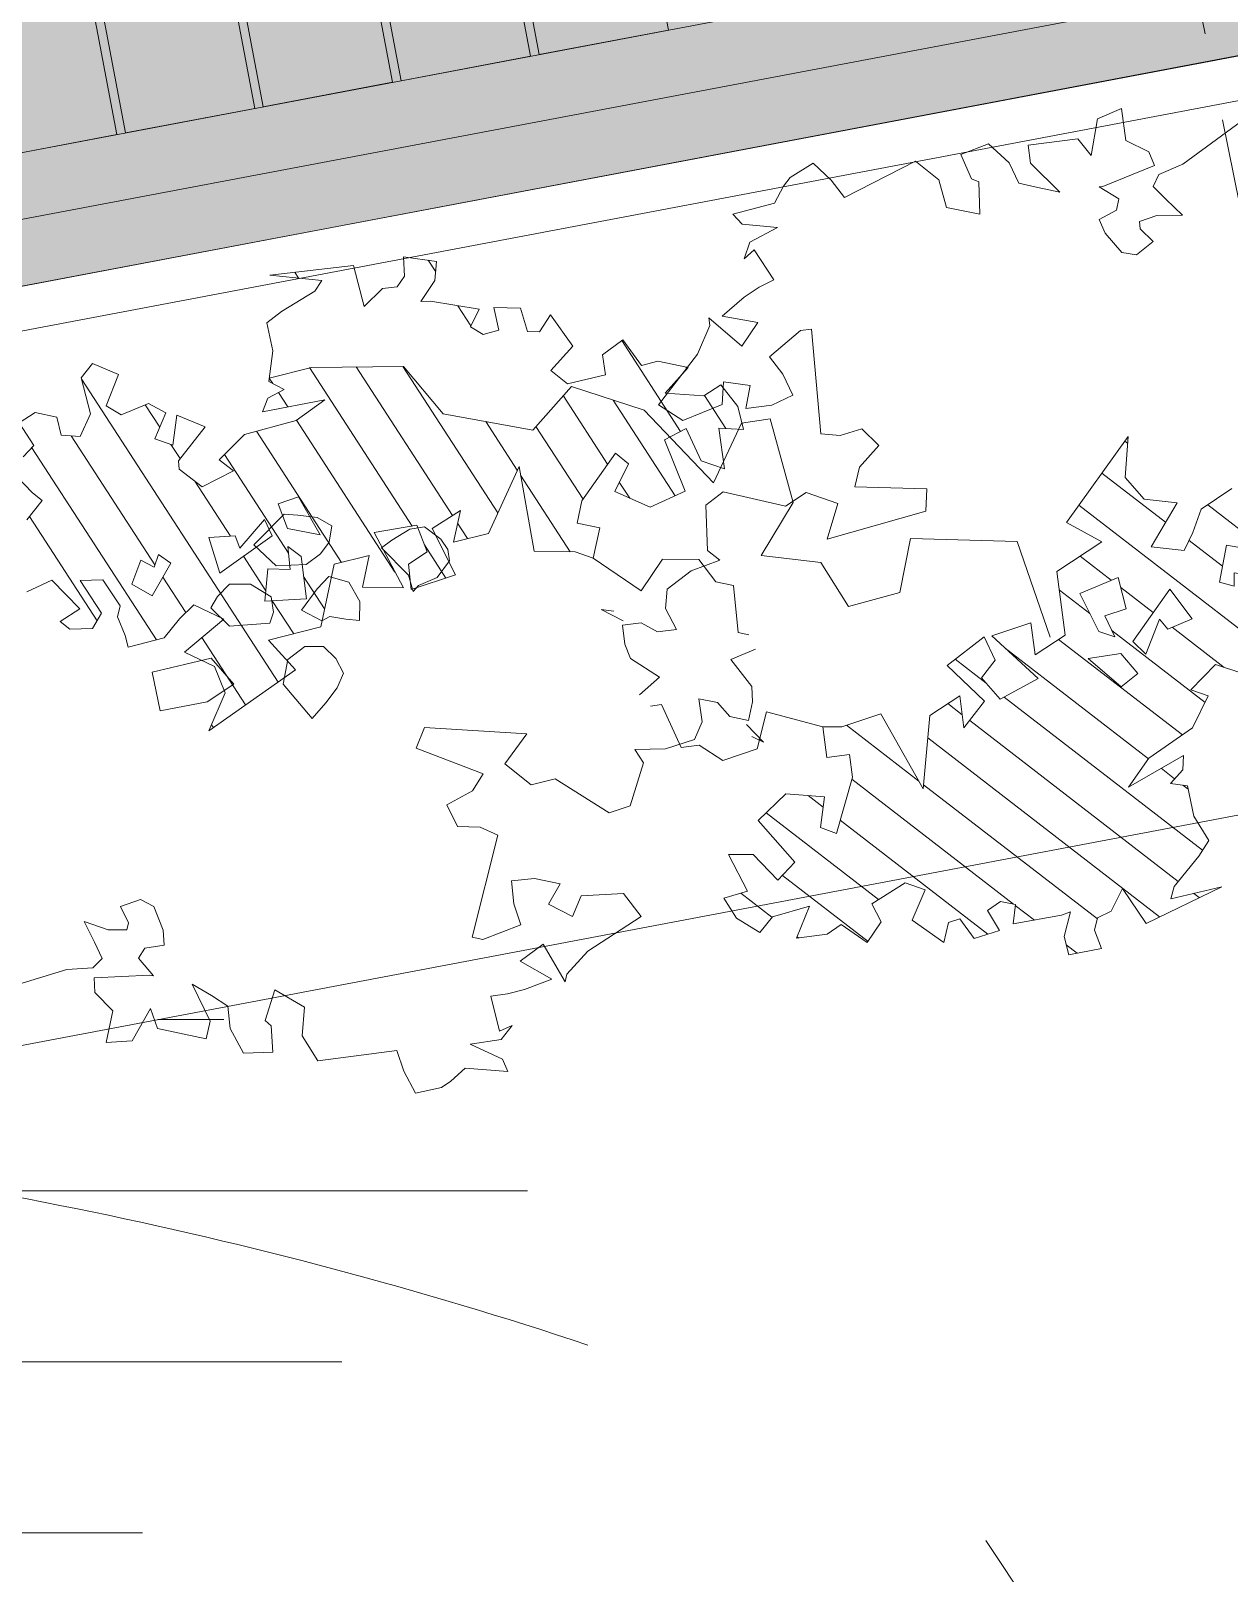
# Model space of a CAD drawing. Header units: metres. Extents: x 1838950 to 1842843, y 5171318 to 5174224.
# Drawn here: x 1841160.884 to 1841162.25, y 5171551.243 to 5171553.001 of the extents above; entities that cross this region are included whole.
import ezdxf

# ---------------------------------------------------------------- set-up
doc = ezdxf.new("R2010")
doc.units = ezdxf.units.M
doc.header["$LTSCALE"] = 0.0254
doc.linetypes.add('STYLE_01', pattern=[0.656126, 0.328, -0.328126])
doc.layers.get('0').update_dxf_attribs({"lineweight": 18})
for name, color, linetype, lineweight in [('00 CHAZAL PLATELAGE BOIS', 7, 'Continuous', 5), ('Fond topo - VEG_SUPPRIME', 8, 'Continuous', 18), ('SA - Bâtiment C', 7, 'Continuous', 18)]:
    doc.layers.add(name, color=color, linetype=linetype, lineweight=lineweight)
for name, color, linetype, lineweight, true_color in [('DWG_280-140115-P - ALTEA-CANA', 7, 'Continuous', 5, 0x0080ff), ('SA - Bastaing bois', 7, 'Continuous', 18, 0x993300), ('SA - béton balayé', 7, 'Continuous', 18, 0xc0c0c0), ('SA - couvre sol 3', 7, 'Continuous', 18, 0x99cc00), ('SA - haie séparative', 7, 'Continuous', 18, 0x008000), ('SA - Limite terrain', 1, 'Continuous', 18, 0xff0000), ('SA - platelage bois', 7, 'Continuous', 5, 0x993300), ('SA - trame couvre sol 3', 7, 'Continuous', 18, 0xff6600)]:
    doc.layers.add(name, color=color, linetype=linetype, lineweight=lineweight, true_color=true_color)

# ---------------------------------------------------------------- blocks, each defined once
blk = doc.blocks.new('VEG12-4')
at = {"flags": 128}
blk.add_lwpolyline([(-0.32956, -0.372, 0.030217), (-0.28232, -0.40901, 0.030217), (-0.23096, -0.44006)], format="xyb", dxfattribs=at)

msp = doc.modelspace()

# ---------------------------------------------------------------- hatches: boundary and pattern name
at = {"layer": '00 CHAZAL PLATELAGE BOIS', "linetype": 'Continuous', "lineweight": 0, "true_color": 0xead4bf}
msp.add_hatch(color=254, dxfattribs=at).paths.add_polyline_path([(1841159.3319, 5171556.4889), (1841162.2795, 5171557.0472), (1841163.0237, 5171553.1175), (1841160.0761, 5171552.5592)])
at = {"layer": 'SA - béton balayé', "linetype": 'Continuous', "lineweight": 18, "true_color": 0xc0c0c0}
h = msp.add_hatch(dxfattribs=at)
h.set_pattern_fill('BETON_BALAYE', color=9, style=0, pattern_type=2)
h.set_pattern_definition([(0, (1841159.7767, 5171571.8689), (2.2, 1), [15, -8]), (0, (1841160.2085, 5171571.8689), (2.2, 1), [5, -18]), (0, (1841161.1067, 5171572.3689), (-1, 1.33), [3, -7.08]), (0, (1841161.1913, 5171572.3689), (-1, 1.33), [6, -4.08]), (0, (1841160.27674, 5171572.7189), (5.2, 0.67), [8, -6.4]), (0, (1841160.5155, 5171572.7189), (5.2, 0.67), [4, -10.4])])
edge = h.paths.add_edge_path()
edge.add_line((1841141.4229, 5171573.2753), (1841140.9962, 5171574.3971))
edge.add_line((1841140.9962, 5171574.3971), (1841142.8655, 5171575.1081))
edge.add_line((1841142.8655, 5171575.1081), (1841146.8475, 5171576.621))
edge.add_line((1841146.8475, 5171576.621), (1841146.9844, 5171576.2605))
edge.add_line((1841146.9844, 5171576.2605), (1841153.8198, 5171578.2339))
edge.add_line((1841153.8198, 5171578.2339), (1841166.2767, 5171582.9673))
edge.add_arc((1841165.9037, 5171583.8953), 1.0002, 291.8986, 386.9072)
edge.add_line((1841166.7956, 5171584.3479), (1841168.3777, 5171581.6552))
edge.add_arc((1841167.5492, 5171581.0995), 0.9976, 33.8496, 110.9022)
edge.add_line((1841167.1933, 5171582.0315), (1841153.3602, 5171576.7785))
edge.add_line((1841153.3602, 5171576.7785), (1841153.6537, 5171574.1114))
edge.add_line((1841153.6537, 5171574.1114), (1841158.0694, 5171550.7945))
edge.add_arc((1841159.0518, 5171550.9806), 0.9999, 190.7244, 280.7281)
edge.add_line((1841159.238, 5171549.9981), (1841163.3155, 5171550.7703))
edge.add_line((1841163.3155, 5171550.7703), (1841163.6851, 5171548.8189))
edge.add_line((1841163.6851, 5171548.8189), (1841159.336, 5171548.4054))
edge.add_arc((1841159.1275, 5171550.5987), 2.2032, 190.7985, 275.4327, ccw=False)
edge.add_line((1841156.9633, 5171550.1859), (1841152.466, 5171573.9339))
edge.add_line((1841152.466, 5171573.9339), (1841152.1841, 5171576.4953))
edge.add_line((1841152.1841, 5171576.4953), (1841143.01, 5171573.879))
edge.add_line((1841143.01, 5171573.879), (1841141.4229, 5171573.2753))
at = {"layer": 'SA - couvre sol 3', "linetype": 'Continuous', "lineweight": 18, "true_color": 0x99cc00}
h = msp.add_hatch(dxfattribs=at)
h.set_pattern_fill('PELOUSE6_1', color=62, style=0, pattern_type=2)
h.set_pattern_definition([(0, (1841116.5149, 5171527.0629), (0, 1.2), [0.375, -2.025]), (90, (1841116.6556, 5171527.063), (-2.4, 1e-16), [0.15, -1.05]), (90, (1841116.7493, 5171527.063), (-2.4, 1e-16), [0.15, -1.05]), (90, (1841116.7024, 5171527.063), (-2.4, 1e-16), [0.1875, -1.0125]), (123.69, (1841116.6087, 5171527.06294), (-2.4, 2.4), [0.12, -4.20746]), (56.31, (1841116.7962, 5171527.06294), (8e-11, 1.2), [0.12, -4.20746]), (56.31, (1841116.88993, 5171527.06294), (8e-11, 1.2), [0.26, -4.06666]), (123.69, (1841116.51493, 5171527.06294), (-2.4, 2.4), [0.26, -4.06666]), (0, (1841117.3656, 5171527.2879), (0, 1.2), [0.444246, -1.955755]), (0, (1841117.2089, 5171527.4829), (0, 1.2), [0.8281, -1.5719]), (0, (1841117.2442, 5171527.4829), (0, 1.2), [0.430743, -1.969257]), (0, (1841117.0539, 5171527.6779), (0, 1.2), [1.1948, -1.2052]), (0, (1841117.096, 5171527.6779), (0, 1.2), [0.294787, -2.105213]), (0, (1841116.898, 5171527.8729), (0, 1.2), [1.00461, -1.39539]), (0, (1841116.9009, 5171528.0679), (0, 1.2), [0.6557, -1.7443])])
edge = h.paths.add_edge_path()
edge.add_line((1841162.6906, 5171552.1888), (1841157.9745, 5171551.2957))
edge.add_line((1841157.9745, 5171551.2957), (1841158.0694, 5171550.7945))
edge.add_arc((1841159.0518, 5171550.9806), 0.9999, 190.7244, 280.7281)
edge.add_line((1841159.238, 5171549.9981), (1841162.9716, 5171550.7052))
edge.add_line((1841162.9716, 5171550.7052), (1841162.6906, 5171552.1888))

# ---------------------------------------------------------------- linework, layer by layer
at = {"layer": '00 CHAZAL PLATELAGE BOIS', "flags": 128}
msp.add_lwpolyline([(1841159.3319, 5171556.4889), (1841162.2795, 5171557.0472), (1841163.0237, 5171553.1175), (1841160.0761, 5171552.5592)], close=True, dxfattribs=at)
at = {"layer": 'DWG_280-140115-P - ALTEA-CANA', "color": 5, "linetype": 'STYLE_01', "lineweight": 5, "true_color": 0x0000ff}
msp.add_line((1841167.7174, 5171525.9505), (1841160.4995, 5171561.4758), dxfattribs=at)
at = {"layer": 'SA - Bastaing bois', "linetype": 'Continuous'}
msp.add_line((1841163.0098, 5171553.1907), (1841160.2095, 5171552.6604), dxfattribs=at)
at = {"layer": 'SA - Bastaing bois', "flags": 128}
msp.add_lwpolyline([(1841160.1956, 5171552.7341), (1841162.9958, 5171553.2644), (1841163.0236, 5171553.118), (1841160.2233, 5171552.5867)], close=True, dxfattribs=at)
at = {"layer": 'SA - Bâtiment C', "color": 16, "linetype": 'Continuous', "lineweight": 20, "true_color": 0x800000}
msp.add_line((1841160.0855, 5171552.5097), (1841163.0331, 5171553.0679), dxfattribs=at)
at = {"layer": 'SA - haie séparative'}
for p, q in [((1841162.0921, 5171552.8592), (1841162.0994, 5171552.901)), ((1841162.0994, 5171552.901), (1841162.127, 5171552.9128)), ((1841162.127, 5171552.9128), (1841162.1317, 5171552.8761)), ((1841162.1969, 5171552.8491), (1841162.279, 5171552.9096)), ((1841161.9439, 5171552.8601), (1841161.9751, 5171552.8723)), ((1841161.9751, 5171552.8723), (1841161.9987, 5171552.8508)), ((1841162.0206, 5171552.8709), (1841162.0769, 5171552.8782)), ((1841162.0233, 5171552.8504), (1841162.0206, 5171552.8709)), ((1841162.0769, 5171552.8782), (1841162.0921, 5171552.8592)), ((1841162.1317, 5171552.8761), (1841162.1579, 5171552.8632)), ((1841162.1579, 5171552.8632), (1841162.1644, 5171552.8477)), ((1841161.7493, 5171552.8341), (1841161.7754, 5171552.8502)), ((1841161.7754, 5171552.8502), (1841161.796, 5171552.8311)), ((1841161.8113, 5171552.8112), (1841161.8922, 5171552.8526)), ((1841161.8922, 5171552.8526), (1841161.9186, 5171552.8314)), ((1841161.9557, 5171552.8326), (1841161.9439, 5171552.8601)), ((1841161.9987, 5171552.8508), (1841162.0099, 5171552.8277)), ((1841162.0566, 5171552.8174), (1841162.0233, 5171552.8504)), ((1841162.1644, 5171552.8477), (1841162.1057, 5171552.8237)), ((1841162.1694, 5171552.8374), (1841162.1969, 5171552.8491)), ((1841161.7415, 5171552.8241), (1841161.7493, 5171552.8341)), ((1841161.796, 5171552.8311), (1841161.8113, 5171552.8112)), ((1841161.9186, 5171552.8314), (1841161.9272, 5171552.7998)), ((1841161.9643, 5171552.8291), (1841161.9557, 5171552.8326)), ((1841161.9654, 5171552.792), (1841161.9643, 5171552.8291)), ((1841162.0099, 5171552.8277), (1841162.0314, 5171552.8224)), ((1841162.1629, 5171552.8238), (1841162.1694, 5171552.8374)), ((1841161.7313, 5171552.8046), (1841161.7415, 5171552.8241)), ((1841162.0314, 5171552.8224), (1841162.0566, 5171552.8174)), ((1841162.1057, 5171552.8237), (1841162.1013, 5171552.8232)), ((1841162.1013, 5171552.8232), (1841162.1239, 5171552.8097)), ((1841162.1239, 5171552.8097), (1841162.121, 5171552.7967)), ((1841162.1775, 5171552.8094), (1841162.1629, 5171552.8238)), ((1841161.6839, 5171552.7921), (1841161.7313, 5171552.8046)), ((1841161.6944, 5171552.7808), (1841161.6839, 5171552.7921)), ((1841161.9272, 5171552.7998), (1841161.9654, 5171552.792)), ((1841162.121, 5171552.7967), (1841162.1015, 5171552.786)), ((1841162.1962, 5171552.7909), (1841162.1775, 5171552.8094)), ((1841161.7349, 5171552.7769), (1841161.6944, 5171552.7808)), ((1841161.7034, 5171552.7601), (1841161.7349, 5171552.7769)), ((1841162.1015, 5171552.786), (1841162.1081, 5171552.7705)), ((1841162.1472, 5171552.7837), (1841162.1672, 5171552.7908)), ((1841162.1483, 5171552.7756), (1841162.1472, 5171552.7837)), ((1841162.1628, 5171552.7612), (1841162.1483, 5171552.7756)), ((1841162.1672, 5171552.7908), (1841162.1962, 5171552.7909)), ((1841161.6968, 5171552.7411), (1841161.7034, 5171552.7601)), ((1841162.1081, 5171552.7705), (1841162.1272, 5171552.7484)), ((1841162.1439, 5171552.746), (1841162.1628, 5171552.7612)), ((1841161.3453, 5171552.7264), (1841161.3367, 5171552.7397)), ((1841161.3453, 5171552.7264), (1841161.3367, 5171552.7397)), ((1841161.7081, 5171552.7516), (1841161.6968, 5171552.7411)), ((1841161.7307, 5171552.7173), (1841161.7081, 5171552.7516)), ((1841162.1272, 5171552.7484), (1841162.1439, 5171552.746)), ((1841161.1888, 5171552.7193), (1841161.1845, 5171552.726)), ((1841161.1888, 5171552.7193), (1841161.1845, 5171552.726)), ((1841161.6969, 5171552.6975), (1841161.7137, 5171552.7088)), ((1841161.7137, 5171552.7088), (1841161.7307, 5171552.7173)), ((1841161.3852, 5171552.6648), (1841161.3703, 5171552.6878)), ((1841161.3852, 5171552.6648), (1841161.3703, 5171552.6878)), ((1841161.6716, 5171552.6761), (1841161.6969, 5171552.6975)), ((1841161.6564, 5171552.6741), (1841161.6941, 5171552.6418)), ((1841161.6575, 5171552.6652), (1841161.6564, 5171552.6741)), ((1841161.7125, 5171552.6687), (1841161.6716, 5171552.6761)), ((1841161.6436, 5171552.6325), (1841161.6575, 5171552.6652)), ((1841161.6941, 5171552.6418), (1841161.7125, 5171552.6687)), ((1841161.7609, 5171552.6594), (1841161.7257, 5171552.6295)), ((1841161.7734, 5171552.6611), (1841161.7609, 5171552.6594)), ((1841161.7842, 5171552.5417), (1841161.7734, 5171552.6611)), ((1841161.6243, 5171552.5445), (1841161.5572, 5171552.648)), ((1841161.6243, 5171552.5445), (1841161.5572, 5171552.648)), ((1841161.2037, 5171552.6175), (1841161.1555, 5171552.6052)), ((1841161.3185, 5171552.4366), (1841161.2012, 5171552.6174)), ((1841161.3185, 5171552.4366), (1841161.2012, 5171552.6174)), ((1841161.3087, 5171552.6187), (1841161.2037, 5171552.6175)), ((1841161.3644, 5171552.4487), (1841161.2545, 5171552.6181)), ((1841161.3644, 5171552.4487), (1841161.2545, 5171552.6181)), ((1841161.4161, 5171552.4517), (1841161.3078, 5171552.6187)), ((1841161.4161, 5171552.4517), (1841161.3078, 5171552.6187)), ((1841161.3538, 5171552.5645), (1841161.3087, 5171552.6187)), ((1841161.5992, 5171552.575), (1841161.6436, 5171552.6325)), ((1841161.6316, 5171552.6161), (1841161.6304, 5171552.618)), ((1841161.6316, 5171552.6161), (1841161.6304, 5171552.618)), ((1841161.7257, 5171552.6295), (1841161.741, 5171552.6097)), ((1841161.1655, 5171552.2587), (1841160.9418, 5171552.6036)), ((1841161.1655, 5171552.2587), (1841160.9418, 5171552.6036)), ((1841161.1595, 5171552.599), (1841161.1555, 5171552.6052)), ((1841161.1595, 5171552.599), (1841161.1555, 5171552.6052)), ((1841161.6731, 5171552.6009), (1841161.6718, 5171552.5753)), ((1841161.7036, 5171552.5967), (1841161.6731, 5171552.6009)), ((1841161.741, 5171552.6097), (1841161.7522, 5171552.5857)), ((1841161.1767, 5171552.5725), (1841161.1661, 5171552.5889)), ((1841161.1767, 5171552.5725), (1841161.1661, 5171552.5889)), ((1841161.4998, 5171552.5957), (1841161.4558, 5171552.5461)), ((1841161.5412, 5171552.5071), (1841161.4905, 5171552.5853)), ((1841161.5412, 5171552.5071), (1841161.4905, 5171552.5853)), ((1841161.5827, 5171552.5686), (1841161.4998, 5171552.5957)), ((1841161.6758, 5171552.5479), (1841161.6514, 5171552.5855)), ((1841161.6758, 5171552.5479), (1841161.6514, 5171552.5855)), ((1841161.6988, 5171552.5706), (1841161.7036, 5171552.5967)), ((1841161.7522, 5171552.5857), (1841161.7282, 5171552.5744)), ((1841161.0307, 5171552.5493), (1841161.0142, 5171552.5747)), ((1841161.0307, 5171552.5493), (1841161.0142, 5171552.5747)), ((1841161.4558, 5171552.5461), (1841161.3538, 5171552.5645)), ((1841161.6182, 5171552.4712), (1841161.5476, 5171552.5801)), ((1841161.6182, 5171552.4712), (1841161.5476, 5171552.5801)), ((1841161.6619, 5171552.4859), (1841161.5827, 5171552.5686)), ((1841161.627, 5171552.5568), (1841161.5992, 5171552.575)), ((1841161.6718, 5171552.5753), (1841161.627, 5171552.5568)), ((1841161.7282, 5171552.5744), (1841161.6988, 5171552.5706)), ((1841161.2988, 5171552.3842), (1841161.1865, 5171552.5574)), ((1841161.2988, 5171552.3842), (1841161.1865, 5171552.5574)), ((1841161.4382, 5171552.5004), (1841161.4023, 5171552.5557)), ((1841161.4382, 5171552.5004), (1841161.4023, 5171552.5557)), ((1841161.5133, 5171552.4674), (1841161.4595, 5171552.5503)), ((1841161.5133, 5171552.4674), (1841161.4595, 5171552.5503)), ((1841161.6937, 5171552.554), (1841161.6619, 5171552.4859)), ((1841161.7264, 5171552.5589), (1841161.6937, 5171552.554)), ((1841161.7525, 5171552.4635), (1841161.7264, 5171552.5589)), ((1841161.8307, 5171552.5476), (1841161.8062, 5171552.54)), ((1841161.8504, 5171552.5284), (1841161.8307, 5171552.5476)), ((1841161.0251, 5171552.3924), (1841160.9297, 5171552.5394)), ((1841161.0251, 5171552.3924), (1841160.9297, 5171552.5394)), ((1841161.0539, 5171552.5135), (1841161.0434, 5171552.5297)), ((1841161.0539, 5171552.5135), (1841161.0434, 5171552.5297)), ((1841161.238, 5171552.3952), (1841161.141, 5171552.5447)), ((1841161.238, 5171552.3952), (1841161.141, 5171552.5447)), ((1841161.8062, 5171552.54), (1841161.7842, 5171552.5417)), ((1841161.8282, 5171552.5037), (1841161.8504, 5171552.5284)), ((1841162.1307, 5171552.5336), (1841162.1338, 5171552.5313)), ((1841162.1307, 5171552.5336), (1841162.1338, 5171552.5313)), ((1841161.0269, 5171552.3068), (1841160.8848, 5171552.526)), ((1841161.0269, 5171552.3068), (1841160.8848, 5171552.526)), ((1841161.1775, 5171552.4058), (1841161.1045, 5171552.5184)), ((1841161.1775, 5171552.4058), (1841161.1045, 5171552.5184)), ((1841161.4986, 5171552.4073), (1841161.442, 5171552.4946)), ((1841161.4986, 5171552.4073), (1841161.442, 5171552.4946)), ((1841161.8229, 5171552.4812), (1841161.8282, 5171552.5037)), ((1841162.1045, 5171552.497), (1841162.1771, 5171552.441)), ((1841162.1045, 5171552.497), (1841162.1771, 5171552.441)), ((1841161.1113, 5171552.425), (1841161.0706, 5171552.4879)), ((1841161.1113, 5171552.425), (1841161.0706, 5171552.4879)), ((1841161.5663, 5171552.4684), (1841161.5545, 5171552.4866)), ((1841161.5663, 5171552.4684), (1841161.5545, 5171552.4866)), ((1841161.653, 5171552.4603), (1841161.6729, 5171552.4755)), ((1841161.6729, 5171552.4755), (1841161.744, 5171552.4593)), ((1841161.9049, 5171552.4791), (1841161.8229, 5171552.4812)), ((1841161.9037, 5171552.4535), (1841161.9049, 5171552.4791)), ((1841161.6551, 5171552.4088), (1841161.653, 5171552.4603)), ((1841161.7161, 5171552.4031), (1841161.7525, 5171552.4635)), ((1841161.744, 5171552.4593), (1841161.7674, 5171552.475)), ((1841161.7674, 5171552.475), (1841161.8035, 5171552.4624)), ((1841161.8035, 5171552.4624), (1841161.7915, 5171552.4218)), ((1841162.0783, 5171552.4603), (1841162.4038, 5171552.2091)), ((1841162.0783, 5171552.4603), (1841162.4038, 5171552.2091)), ((1841162.2251, 5171552.4608), (1841162.4319, 5171552.3012)), ((1841162.2251, 5171552.4608), (1841162.4319, 5171552.3012)), ((1841160.9592, 5171552.3285), (1841160.8821, 5171552.4474)), ((1841160.9592, 5171552.3285), (1841160.8821, 5171552.4474)), ((1841161.7915, 5171552.4218), (1841161.9037, 5171552.4535)), ((1841161.3815, 5171552.4223), (1841161.3702, 5171552.4398)), ((1841161.3815, 5171552.4223), (1841161.3702, 5171552.4398)), ((1841161.3569, 5171552.3774), (1841161.3325, 5171552.4151)), ((1841161.3569, 5171552.3774), (1841161.3325, 5171552.4151)), ((1841161.6692, 5171552.3979), (1841161.6551, 5171552.4088)), ((1841161.8865, 5171552.4225), (1841161.8742, 5171552.3609)), ((1841162.0078, 5171552.419), (1841161.8865, 5171552.4225)), ((1841162.0455, 5171552.3099), (1841162.0078, 5171552.419)), ((1841162.2039, 5171552.4203), (1841162.2421, 5171552.3908)), ((1841162.2039, 5171552.4203), (1841162.2421, 5171552.3908)), ((1841161.1515, 5171552.363), (1841161.1261, 5171552.4022)), ((1841161.1515, 5171552.363), (1841161.1261, 5171552.4022)), ((1841161.5247, 5171552.4001), (1841161.5794, 5171552.3627)), ((1841161.5794, 5171552.3627), (1841161.6037, 5171552.3989)), ((1841161.6037, 5171552.3989), (1841161.645, 5171552.3984)), ((1841161.6363, 5171552.3855), (1841161.6692, 5171552.3979)), ((1841161.645, 5171552.3984), (1841161.6645, 5171552.3731)), ((1841161.7842, 5171552.3953), (1841161.7161, 5171552.4031)), ((1841161.8156, 5171552.345), (1841161.7842, 5171552.3953)), ((1841162.0798, 5171552.4022), (1841162.1152, 5171552.3749)), ((1841162.0798, 5171552.4022), (1841162.1152, 5171552.3749)), ((1841161.0603, 5171552.3381), (1841161.0341, 5171552.3785)), ((1841161.0603, 5171552.3381), (1841161.0341, 5171552.3785)), ((1841161.2186, 5171552.3424), (1841161.1947, 5171552.3792)), ((1841161.2186, 5171552.3424), (1841161.1947, 5171552.3792)), ((1841161.609, 5171552.3647), (1841161.6363, 5171552.3855)), ((1841161.6645, 5171552.3731), (1841161.6847, 5171552.3688)), ((1841161.6073, 5171552.3427), (1841161.609, 5171552.3647)), ((1841161.6899, 5171552.3152), (1841161.6847, 5171552.3688)), ((1841161.8742, 5171552.3609), (1841161.8156, 5171552.345)), ((1841162.056, 5171552.3637), (1841162.0908, 5171552.3369)), ((1841162.056, 5171552.3637), (1841162.0908, 5171552.3369)), ((1841162.1261, 5171552.3665), (1841162.1631, 5171552.338)), ((1841162.1261, 5171552.3665), (1841162.1631, 5171552.338)), ((1841161.1834, 5171552.3139), (1841161.159, 5171552.3515)), ((1841161.1834, 5171552.3139), (1841161.159, 5171552.3515)), ((1841161.5337, 5171552.3414), (1841161.5484, 5171552.3395)), ((1841161.5588, 5171552.3287), (1841161.5337, 5171552.3414)), ((1841161.6195, 5171552.3188), (1841161.6073, 5171552.3427)), ((1841161.558, 5171552.3236), (1841161.5795, 5171552.3264)), ((1841161.5608, 5171552.3022), (1841161.558, 5171552.3236)), ((1841161.5795, 5171552.3264), (1841161.598, 5171552.3161)), ((1841161.598, 5171552.3161), (1841161.6195, 5171552.3188)), ((1841162.1159, 5171552.3175), (1841162.2221, 5171552.2356)), ((1841162.1159, 5171552.3175), (1841162.2221, 5171552.2356)), ((1841162.1847, 5171552.3213), (1841162.2439, 5171552.2756)), ((1841162.1847, 5171552.3213), (1841162.2439, 5171552.2756)), ((1841161.1286, 5171552.2328), (1841161.0788, 5171552.3097)), ((1841161.1286, 5171552.2328), (1841161.0788, 5171552.3097)), ((1841161.5674, 5171552.2858), (1841161.5608, 5171552.3022)), ((1841161.6899, 5171552.3152), (1841161.7022, 5171552.3125)), ((1841162.0552, 5171552.3074), (1841162.1963, 5171552.1986)), ((1841162.0552, 5171552.3074), (1841162.1963, 5171552.1986)), ((1841161.0222, 5171552.2701), (1841161.0892, 5171552.2861)), ((1841161.0892, 5171552.2861), (1841161.1151, 5171552.2565)), ((1841161.6001, 5171552.2646), (1841161.5674, 5171552.2858)), ((1841161.7098, 5171552.2962), (1841161.6816, 5171552.2847)), ((1841161.6816, 5171552.2847), (1841161.7054, 5171552.2539)), ((1841161.9372, 5171552.2848), (1841161.9727, 5171552.2574)), ((1841161.9372, 5171552.2848), (1841161.9727, 5171552.2574)), ((1841161.9942, 5171552.2976), (1841162.1576, 5171552.1715)), ((1841161.9942, 5171552.2976), (1841162.1576, 5171552.1715)), ((1841161.0312, 5171552.226), (1841161.0222, 5171552.2701)), ((1841161.5773, 5171552.2444), (1841161.6001, 5171552.2646)), ((1841161.1151, 5171552.2565), (1841161.0846, 5171552.2364)), ((1841161.7054, 5171552.2539), (1841161.7062, 5171552.2362)), ((1841161.0846, 5171552.2364), (1841161.0312, 5171552.226)), ((1841161.6024, 5171552.2331), (1841161.5899, 5171552.2314)), ((1841161.6024, 5171552.2331), (1841161.625, 5171552.1842)), ((1841161.6453, 5171552.2399), (1841161.6489, 5171552.2134)), ((1841161.6665, 5171552.2354), (1841161.6453, 5171552.2399)), ((1841161.6806, 5171552.2195), (1841161.6665, 5171552.2354)), ((1841161.7062, 5171552.2362), (1841161.7017, 5171552.215)), ((1841161.9289, 5171552.2343), (1841161.9454, 5171552.2216)), ((1841161.9289, 5171552.2343), (1841161.9454, 5171552.2216)), ((1841161.993, 5171552.2417), (1841162.2192, 5171552.0671)), ((1841161.993, 5171552.2417), (1841162.2192, 5171552.0671)), ((1841161.6489, 5171552.2134), (1841161.64, 5171552.1932)), ((1841161.7017, 5171552.215), (1841161.6806, 5171552.2195)), ((1841161.7224, 5171552.2249), (1841161.7115, 5171552.1826)), ((1841161.7864, 5171552.2077), (1841161.7224, 5171552.2249)), ((1841161.9538, 5171552.2151), (1841162.1914, 5171552.0316)), ((1841161.9538, 5171552.2151), (1841162.1914, 5171552.0316)), ((1841161.0918, 5171552.2069), (1841161.0897, 5171552.2101)), ((1841161.0918, 5171552.2069), (1841161.0897, 5171552.2101)), ((1841161.3325, 5171552.2071), (1841161.3229, 5171552.1834)), ((1841161.4489, 5171552.1998), (1841161.3325, 5171552.2071)), ((1841161.4241, 5171552.1655), (1841161.4489, 5171552.1998)), ((1841161.6993, 5171552.2105), (1841161.7187, 5171552.1902)), ((1841161.7187, 5171552.1902), (1841161.7056, 5171552.1969)), ((1841161.8135, 5171552.2096), (1841161.8958, 5171552.146)), ((1841161.8135, 5171552.2096), (1841161.8958, 5171552.146)), ((1841161.906, 5171552.1951), (1841162.1702, 5171551.9911)), ((1841161.906, 5171552.1951), (1841162.1702, 5171551.9911)), ((1841161.3229, 5171552.1834), (1841161.3995, 5171552.1542)), ((1841161.6073, 5171552.1827), (1841161.5721, 5171552.1819)), ((1841161.5721, 5171552.1819), (1841161.5819, 5171552.1669)), ((1841161.64, 5171552.1932), (1841161.6073, 5171552.1827)), ((1841161.6456, 5171552.1869), (1841161.625, 5171552.1842)), ((1841161.6723, 5171552.1694), (1841161.6456, 5171552.1869)), ((1841161.7115, 5171552.1826), (1841161.6723, 5171552.1694)), ((1841161.454, 5171552.1417), (1841161.4241, 5171552.1655)), ((1841161.5819, 5171552.1669), (1841161.5667, 5171552.1176)), ((1841162.1719, 5171552.1605), (1841162.1873, 5171552.1486)), ((1841162.1719, 5171552.1605), (1841162.1873, 5171552.1486)), ((1841161.3995, 5171552.1542), (1841161.3871, 5171552.1347)), ((1841161.4813, 5171552.1487), (1841161.454, 5171552.1417)), ((1841161.543, 5171552.1098), (1841161.4813, 5171552.1487)), ((1841161.8195, 5171552.148), (1841162.0039, 5171552.0057)), ((1841161.8195, 5171552.148), (1841162.0039, 5171552.0057)), ((1841161.9012, 5171552.1418), (1841162.0993, 5171551.989)), ((1841161.9012, 5171552.1418), (1841162.0993, 5171551.989)), ((1841161.3871, 5171552.1347), (1841161.3579, 5171552.1188)), ((1841161.7698, 5171552.1295), (1841161.7869, 5171552.1163)), ((1841161.7698, 5171552.1295), (1841161.7869, 5171552.1163)), ((1841162.1969, 5171552.1412), (1841162.2027, 5171552.1367)), ((1841162.1969, 5171552.1412), (1841162.2027, 5171552.1367)), ((1841161.3579, 5171552.1188), (1841161.3702, 5171552.0941)), ((1841161.5667, 5171552.1176), (1841161.543, 5171552.1098)), ((1841161.7218, 5171552.1096), (1841161.8498, 5171552.0108)), ((1841161.7218, 5171552.1096), (1841161.8498, 5171552.0108)), ((1841161.3702, 5171552.0941), (1841161.3958, 5171552.0933)), ((1841161.3958, 5171552.0933), (1841161.416, 5171552.0844)), ((1841161.8063, 5171552.1013), (1841161.9745, 5171551.9715)), ((1841161.8063, 5171552.1013), (1841161.9745, 5171551.9715)), ((1841161.416, 5171552.0844), (1841161.3866, 5171551.9681)), ((1841161.7403, 5171552.0385), (1841161.838, 5171551.9631)), ((1841161.7403, 5171552.0385), (1841161.838, 5171551.9631)), ((1841161.4316, 5171552.0322), (1841161.4579, 5171552.0349)), ((1841161.4342, 5171552.0059), (1841161.4316, 5171552.0322)), ((1841161.4579, 5171552.0349), (1841161.487, 5171552.0287)), ((1841161.487, 5171552.0287), (1841161.4738, 5171552.0057)), ((1841161.0089, 5171552.0109), (1841160.986, 5171552.0029)), ((1841160.986, 5171552.0029), (1841160.995, 5171551.9844)), ((1841161.0238, 5171552.0031), (1841161.0089, 5171552.0109)), ((1841161.0346, 5171551.9759), (1841161.0238, 5171552.0031)), ((1841161.4421, 5171551.9821), (1841161.4342, 5171552.0059)), ((1841161.4738, 5171552.0057), (1841161.5012, 5171551.9916)), ((1841161.5012, 5171551.9916), (1841161.5109, 5171552.0153)), ((1841161.5109, 5171552.0153), (1841161.5593, 5171552.0179)), ((1841161.5593, 5171552.0179), (1841161.5795, 5171551.9915)), ((1841161.6929, 5171552.0182), (1841161.7284, 5171551.9908)), ((1841161.6929, 5171552.0182), (1841161.7284, 5171551.9908)), ((1841162.0058, 5171552.0042), (1841162.0275, 5171551.9875)), ((1841162.0058, 5171552.0042), (1841162.0275, 5171551.9875)), ((1841162.2091, 5171552.018), (1841162.2155, 5171552.0131)), ((1841162.2091, 5171552.018), (1841162.2155, 5171552.0131)), ((1841160.9446, 5171551.9859), (1841160.9562, 5171551.9622)), ((1841160.9721, 5171551.9764), (1841160.9446, 5171551.9859)), ((1841160.995, 5171551.9844), (1841160.9933, 5171551.9764)), ((1841161.5795, 5171551.9915), (1841161.5185, 5171551.952)), ((1841160.9933, 5171551.9764), (1841160.9721, 5171551.9764)), ((1841161.0356, 5171551.9591), (1841161.0346, 5171551.9759)), ((1841161.3866, 5171551.9681), (1841161.3989, 5171551.9655)), ((1841161.3989, 5171551.9655), (1841161.4421, 5171551.9821)), ((1841161.7572, 5171551.9685), (1841161.759, 5171551.9671)), ((1841161.7572, 5171551.9685), (1841161.759, 5171551.9671)), ((1841160.9562, 5171551.9622), (1841160.9651, 5171551.9438)), ((1841161.0066, 5171551.9441), (1841161.0137, 5171551.9555)), ((1841161.0137, 5171551.9555), (1841161.0356, 5171551.9591)), ((1841161.4678, 5171551.96), (1841161.4416, 5171551.9408)), ((1841161.4927, 5171551.917), (1841161.4678, 5171551.96)), ((1841161.5185, 5171551.952), (1841161.4945, 5171551.9258)), ((1841162.0639, 5171551.9594), (1841162.0764, 5171551.9497)), ((1841162.0639, 5171551.9594), (1841162.0764, 5171551.9497)), ((1841160.9247, 5171551.9312), (1841160.8271, 5171551.9013)), ((1841160.9546, 5171551.9331), (1841160.9247, 5171551.9312)), ((1841160.9651, 5171551.9438), (1841160.9546, 5171551.9331)), ((1841161.0235, 5171551.9239), (1841161.0066, 5171551.9441)), ((1841161.4416, 5171551.9408), (1841161.4777, 5171551.9202)), ((1841160.9558, 5171551.9218), (1841161.0191, 5171551.9249)), ((1841160.9569, 5171551.905), (1841160.9558, 5171551.9218)), ((1841161.0191, 5171551.9249), (1841161.0235, 5171551.9239)), ((1841161.0676, 5171551.9146), (1841161.0881, 5171551.8724)), ((1841161.0897, 5171551.9016), (1841161.0676, 5171551.9146)), ((1841161.4777, 5171551.9202), (1841161.4466, 5171551.9084)), ((1841161.4945, 5171551.9258), (1841161.4927, 5171551.917)), ((1841160.9773, 5171551.8841), (1841160.9569, 5171551.905)), ((1841161.1082, 5171551.8893), (1841161.0897, 5171551.9016)), ((1841161.162, 5171551.9082), (1841161.1508, 5171551.8729)), ((1841161.1955, 5171551.8882), (1841161.162, 5171551.9082)), ((1841161.4271, 5171551.9033), (1841161.4082, 5171551.9009)), ((1841161.4082, 5171551.9009), (1841161.4181, 5171551.861)), ((1841161.4466, 5171551.9084), (1841161.4271, 5171551.9033)), ((1841160.9696, 5171551.8479), (1841160.9773, 5171551.8841)), ((1841161.0202, 5171551.8869), (1841160.9994, 5171551.8499)), ((1841161.0282, 5171551.864), (1841161.0202, 5171551.8869)), ((1841161.1111, 5171551.8638), (1841161.1082, 5171551.8893)), ((1841161.1931, 5171551.8556), (1841161.1955, 5171551.8882)), ((1841161.0837, 5171551.8522), (1841161.0282, 5171551.864)), ((1841161.0881, 5171551.8724), (1841161.0837, 5171551.8522)), ((1841161.1263, 5171551.8357), (1841161.1111, 5171551.8638)), ((1841161.1508, 5171551.8729), (1841161.1578, 5171551.8668)), ((1841161.1578, 5171551.8668), (1841161.1597, 5171551.8369)), ((1841161.4181, 5171551.861), (1841161.4323, 5171551.8672)), ((1841161.4323, 5171551.8672), (1841161.4198, 5171551.8515)), ((1841160.9994, 5171551.8499), (1841160.9696, 5171551.8479)), ((1841161.211, 5171551.8269), (1841161.1931, 5171551.8556)), ((1841161.4198, 5171551.8515), (1841161.3845, 5171551.8461)), ((1841161.3845, 5171551.8461), (1841161.4214, 5171551.829)), ((1841161.1597, 5171551.8369), (1841161.1263, 5171551.8357)), ((1841161.3011, 5171551.839), (1841161.211, 5171551.8269)), ((1841161.3089, 5171551.8152), (1841161.3011, 5171551.839)), ((1841161.4214, 5171551.829), (1841161.4276, 5171551.8148)), ((1841161.322, 5171551.7903), (1841161.3089, 5171551.8152)), ((1841161.3787, 5171551.8188), (1841161.3626, 5171551.8038)), ((1841161.4276, 5171551.8148), (1841161.3787, 5171551.8188)), ((1841161.3519, 5171551.7968), (1841161.322, 5171551.7903)), ((1841161.3626, 5171551.8038), (1841161.3519, 5171551.7968))]:
    msp.add_line(p, q, dxfattribs=at)
at = {"layer": 'SA - haie séparative', "flags": 128}
for points in [[(1841160.8792, 5171552.3618), (1841160.9078, 5171552.375), (1841160.9396, 5171552.3425), (1841160.9171, 5171552.3279), (1841160.9282, 5171552.3191), (1841160.9541, 5171552.32), (1841160.9642, 5171552.3372), (1841160.94, 5171552.3746), (1841160.966, 5171552.3755), (1841160.9854, 5171552.3456), (1841160.9827, 5171552.3333), (1841160.9911, 5171552.3121), (1841160.9947, 5171552.2985), (1841161.0356, 5171552.3091), (1841161.0532, 5171552.3311), (1841161.0695, 5171552.347), (1841161.1037, 5171552.3305), (1841161.0589, 5171552.2931), (1841161.0932, 5171552.2766), (1841161.1051, 5171552.2464), (1841161.0868, 5171552.2033), (1841161.1853, 5171552.2726), (1841161.1548, 5171552.3067), (1841161.2142, 5171552.3217), (1841161.2294, 5171552.3931), (1841161.2693, 5171552.403), (1841161.2616, 5171552.3669), (1841161.3084, 5171552.3661), (1841161.2749, 5171552.4294), (1841161.3236, 5171552.4375), (1841161.3356, 5171552.4073), (1841161.3142, 5171552.3934), (1841161.3172, 5171552.3642), (1841161.3678, 5171552.3811), (1841161.3412, 5171552.4337), (1841161.3733, 5171552.4545), (1841161.3656, 5171552.4184), (1841161.4055, 5171552.4283), (1841161.4402, 5171552.5047), (1841161.4573, 5171552.408), (1841161.5041, 5171552.4073), (1841161.5247, 5171552.4001), (1841161.5321, 5171552.4345), (1841161.5065, 5171552.4399), (1841161.5119, 5171552.4655), (1841161.5503, 5171552.5199), (1841161.5651, 5171552.5076), (1841161.5492, 5171552.476), (1841161.5896, 5171552.4581), (1841161.6294, 5171552.4764), (1841161.6059, 5171552.5348), (1841161.6308, 5171552.5479), (1841161.6479, 5171552.5111), (1841161.6744, 5171552.5018), (1841161.6678, 5171552.5483), (1841161.696, 5171552.5469), (1841161.6896, 5171552.5731), (1841161.67, 5171552.5976), (1841161.6507, 5171552.5851), (1841161.6066, 5171552.5881), (1841161.6328, 5171552.6175), (1841161.5984, 5171552.6248), (1841161.5798, 5171552.6196), (1841161.5584, 5171552.649), (1841161.5354, 5171552.6318), (1841161.5388, 5171552.6089), (1841161.4953, 5171552.5989), (1841161.4764, 5171552.614), (1841161.5016, 5171552.6417), (1841161.4761, 5171552.6776), (1841161.4637, 5171552.6581), (1841161.4499, 5171552.6583), (1841161.4417, 5171552.6849), (1841161.4115, 5171552.6858), (1841161.4171, 5171552.6598), (1841161.3995, 5171552.6552), (1841161.3848, 5171552.6639), (1841161.3946, 5171552.6839), (1841161.3394, 5171552.6929), (1841161.3282, 5171552.6925), (1841161.3444, 5171552.7167), (1841161.3463, 5171552.7384), (1841161.3087, 5171552.7436), (1841161.3095, 5171552.7214), (1841161.3014, 5171552.7093), (1841161.2844, 5171552.7074), (1841161.2635, 5171552.687), (1841161.2514, 5171552.7338), (1841161.156, 5171552.7228), (1841161.2155, 5171552.7165), (1841161.2074, 5171552.7045), (1841161.1693, 5171552.6813), (1841161.1527, 5171552.6682), (1841161.1597, 5171552.6363), (1841161.155, 5171552.6014), (1841161.1724, 5171552.5922), (1841161.1537, 5171552.5823), (1841161.1477, 5171552.567), (1841161.2187, 5171552.5805), (1841161.1861, 5171552.557), (1841161.1274, 5171552.541), (1841161.0983, 5171552.5123), (1841161.1149, 5171552.4995), (1841161.0789, 5171552.4815), (1841161.0527, 5171552.5016), (1841161.0519, 5171552.511), (1841161.0823, 5171552.5497), (1841161.0501, 5171552.563), (1841161.0456, 5171552.5289), (1841161.025, 5171552.5361), (1841161.0378, 5171552.5656), (1841161.018, 5171552.5763), (1841160.9867, 5171552.5636), (1841160.9695, 5171552.5737), (1841160.9836, 5171552.6094), (1841160.9541, 5171552.6221), (1841160.9413, 5171552.6055), (1841160.9519, 5171552.5646), (1841160.9399, 5171552.5386), (1841160.9182, 5171552.5404), (1841160.9134, 5171552.5608), (1841160.8887, 5171552.5661), (1841160.8705, 5171552.5543), (1841160.8872, 5171552.5286), (1841160.8752, 5171552.5155)], [(1841162.2527, 5171552.4794), (1841162.2176, 5171552.4558), (1841162.2083, 5171552.4292), (1841162.1982, 5171552.4088), (1841162.1605, 5171552.413), (1841162.1903, 5171552.4632), (1841162.1525, 5171552.4674), (1841162.1312, 5171552.4919), (1841162.1343, 5171552.5386), (1841162.0643, 5171552.4406), (1841162.1043, 5171552.4185), (1841162.0533, 5171552.3847), (1841162.0626, 5171552.3123), (1841162.0283, 5171552.2897), (1841162.0236, 5171552.3264), (1841161.9792, 5171552.3116), (1841162.0317, 5171552.2629), (1841161.9885, 5171552.2392), (1841161.9672, 5171552.2637), (1841161.9827, 5171552.2839), (1841161.9702, 5171552.3104), (1841161.9281, 5171552.2777), (1841161.9706, 5171552.2369), (1841161.9473, 5171552.2066), (1841161.9425, 5171552.2433), (1841161.9082, 5171552.2207), (1841161.9008, 5171552.1371), (1841161.8526, 5171552.2226), (1841161.8082, 5171552.2078), (1841161.7864, 5171552.2077), (1841161.7909, 5171552.1729), (1841161.8168, 5171552.1762), (1841161.8201, 5171552.1503), (1841161.802, 5171552.0862), (1841161.7839, 5171552.093), (1841161.7885, 5171552.1281), (1841161.7444, 5171552.1315), (1841161.7129, 5171552.1011), (1841161.7544, 5171552.0537), (1841161.7353, 5171552.0331), (1841161.707, 5171552.0622), (1841161.6789, 5171552.0622), (1841161.7006, 5171552.0205), (1841161.6735, 5171552.0124), (1841161.6882, 5171551.9898), (1841161.7148, 5171551.9733), (1841161.7289, 5171551.9914), (1841161.7714, 5171552.0032), (1841161.7565, 5171551.9668), (1841161.7914, 5171551.9713), (1841161.8072, 5171551.9824), (1841161.8371, 5171551.9618), (1841161.8531, 5171551.9856), (1841161.8423, 5171552.006), (1841161.8801, 5171552.03), (1841161.9029, 5171552.022), (1841161.8883, 5171551.9874), (1841161.9243, 5171551.9621), (1841161.9295, 5171551.9846), (1841161.9426, 5171551.989), (1841161.9591, 5171551.9666), (1841161.9879, 5171551.9757), (1841161.9741, 5171551.9985), (1841161.9891, 5171552.0086), (1841162.0059, 5171552.0053), (1841162.0033, 5171551.9832), (1841162.0583, 5171551.993), (1841162.0687, 5171551.997), (1841162.0614, 5171551.9689), (1841162.0669, 5171551.9478), (1841162.1041, 5171551.9553), (1841162.0959, 5171551.976), (1841162.0996, 5171551.9901), (1841162.115, 5171551.9975), (1841162.1279, 5171552.0237), (1841162.1549, 5171551.9836), (1841162.2412, 5171552.0256), (1841162.1831, 5171552.0118), (1841162.1867, 5171552.0259), (1841162.2149, 5171552.0604), (1841162.2263, 5171552.0782), (1841162.2091, 5171552.1059), (1841162.2019, 5171552.1404), (1841162.1825, 5171552.1434), (1841162.1968, 5171552.1589), (1841162.1974, 5171552.1753), (1841162.1349, 5171552.1391), (1841162.1579, 5171552.172), (1841162.2079, 5171552.2066), (1841162.2258, 5171552.2433), (1841162.2059, 5171552.2498), (1841162.234, 5171552.2789), (1841162.2653, 5171552.2685)], [(1841160.8381, 5171552.5234), (1841160.8858, 5171552.4746), (1841160.8968, 5171552.4658), (1841160.8792, 5171552.4438)]]:
    msp.add_lwpolyline(points, dxfattribs=at)
for points in [[(1841161.1887, 5171552.4699), (1841161.2136, 5171552.4268), (1841161.1764, 5171552.4338), (1841161.1658, 5171552.4619)], [(1841161.15, 5171552.4441), (1841161.159, 5171552.4256), (1841161.0993, 5171552.383), (1841161.0867, 5171552.4235), (1841161.1166, 5171552.4254), (1841161.1219, 5171552.4114)], [(1841161.1632, 5171552.3915), (1841161.1381, 5171552.4153), (1841161.1724, 5171552.4502), (1841161.1881, 5171552.449), (1841161.21, 5171552.4463), (1841161.227, 5171552.4368), (1841161.2237, 5171552.4184), (1841161.2138, 5171552.405), (1841161.1976, 5171552.393)], [(1841161.3142, 5171552.3805), (1841161.2833, 5171552.4117), (1841161.2951, 5171552.4207), (1841161.3159, 5171552.4333), (1841161.3323, 5171552.4358), (1841161.3511, 5171552.4218), (1841161.3589, 5171552.4098), (1841161.3608, 5171552.397), (1841161.3469, 5171552.3781), (1841161.3255, 5171552.369), (1841161.3194, 5171552.3621)], [(1841161.1917, 5171552.402), (1841161.198, 5171552.3537), (1841161.1504, 5171552.3509), (1841161.1537, 5171552.388), (1841161.1793, 5171552.3872), (1841161.1767, 5171552.4135)], [(1841162.2387, 5171552.3727), (1841162.2465, 5171552.415), (1841162.2725, 5171552.4102), (1841162.2717, 5171552.381), (1841162.2551, 5171552.3834), (1841162.2553, 5171552.368)], [(1841161.0432, 5171552.3945), (1841161.0219, 5171552.3572), (1841160.9989, 5171552.3703), (1841161.0093, 5171552.3976), (1841161.0243, 5171552.3898), (1841161.0292, 5171552.4044)], [(1841161.1101, 5171552.3226), (1841161.089, 5171552.3434), (1841161.0967, 5171552.3565), (1841161.1101, 5171552.3705), (1841161.134, 5171552.3704), (1841161.1577, 5171552.356), (1841161.1603, 5171552.3385), (1841161.1562, 5171552.3259)], [(1841161.1922, 5171552.3408), (1841161.2102, 5171552.365), (1841161.2236, 5171552.379), (1841161.2461, 5171552.3727), (1841161.2589, 5171552.3507), (1841161.2585, 5171552.3292), (1841161.2428, 5171552.3304), (1841161.2244, 5171552.3336), (1841161.2155, 5171552.3287)], [(1841162.1011, 5171552.3164), (1841162.0792, 5171552.3599), (1841162.1232, 5171552.3782), (1841162.1323, 5171552.3422), (1841162.1079, 5171552.3345), (1841162.1192, 5171552.3105)], [(1841162.1544, 5171552.2905), (1841162.1399, 5171552.305), (1841162.1821, 5171552.3649), (1841162.2073, 5171552.331), (1841162.1798, 5171552.3192), (1841162.1701, 5171552.3307)], [(1841161.1713, 5171552.2564), (1841161.1767, 5171552.2847), (1841161.196, 5171552.2995), (1841161.2175, 5171552.2992), (1841161.2315, 5171552.2857), (1841161.24, 5171552.269), (1841161.2329, 5171552.2524), (1841161.2199, 5171552.235), (1841161.2046, 5171552.2172)], [(1841162.1265, 5171552.2533), (1841162.0888, 5171552.2857), (1841162.1262, 5171552.2914), (1841162.1455, 5171552.2685)]]:
    msp.add_lwpolyline(points, close=True, dxfattribs=at)
at = {"layer": 'SA - Limite terrain'}
msp.add_open_spline([(1841077.1485, 5171583.5529), (1841078.8191, 5171584.5954), (1841080.4897, 5171585.6379), (1841083.6639, 5171586.8607), (1841086.8381, 5171588.0834), (1841093.7112, 5171590.7349), (1841100.5843, 5171593.3863), (1841105.8354, 5171595.3795), (1841111.0864, 5171597.3727), (1841112.7835, 5171598.0158), (1841114.4805, 5171598.6589), (1841120.1437, 5171600.7977), (1841125.8069, 5171602.9364), (1841137.9788, 5171607.5816), (1841150.1507, 5171612.2269), (1841152.2407, 5171613.0169), (1841154.3307, 5171613.8069), (1841157.6242, 5171615.0086), (1841160.9178, 5171616.2103), (1841160.8937, 5171617.2726), (1841160.8697, 5171618.335), (1841160.7519, 5171622.2441), (1841160.6341, 5171626.1532), (1841160.5459, 5171628.0785), (1841160.4576, 5171630.0038), (1841160.0075, 5171632.9962), (1841159.5574, 5171635.9885), (1841161.4156, 5171637.1289), (1841163.2737, 5171638.2693), (1841163.062, 5171638.6198), (1841162.8502, 5171638.9702), (1841163.1316, 5171639.1783), (1841163.413, 5171639.3865), (1841163.4664, 5171639.3345), (1841163.5199, 5171639.2825), (1841164.0378, 5171639.6824), (1841164.5557, 5171640.0822), (1841164.6484, 5171639.9622), (1841164.7411, 5171639.8421), (1841166.3443, 5171640.4782), (1841167.7831, 5171641.5484), (1841166.8333, 5171642.7817), (1841165.8835, 5171644.0151), (1841171.2018, 5171648.0241), (1841176.5201, 5171652.0331), (1841176.562, 5171652.0654), (1841176.6038, 5171652.0977), (1841176.5828, 5171652.125), (1841176.5618, 5171652.1523), (1841191.1783, 5171663.3819), (1841205.7948, 5171674.6116), (1841207.539, 5171675.9573), (1841209.2831, 5171677.303), (1841213.68, 5171676.8693), (1841218.0769, 5171676.4356), (1841224.138, 5171669.2197), (1841230.1992, 5171662.0037), (1841229.4551, 5171661.4123), (1841228.7111, 5171660.8209), (1841230.314, 5171658.673), (1841231.9169, 5171656.5251), (1841232.0432, 5171656.6166), (1841232.1695, 5171656.7082), (1841232.3724, 5171656.4283), (1841232.5753, 5171656.1483), (1841232.4514, 5171656.0585), (1841232.3275, 5171655.9687), (1841232.663, 5171655.5059), (1841232.9985, 5171655.043), (1841233.051, 5171655.0811), (1841233.1035, 5171655.1191), (1841233.5076, 5171654.2972), (1841234.3715, 5171654.7513), (1841235.0886, 5171655.2417), (1841235.8057, 5171655.7322), (1841235.7432, 5171655.8327), (1841235.6807, 5171655.9332), (1841236.0049, 5171656.1415), (1841236.3292, 5171656.3499), (1841236.5301, 5171656.0268), (1841236.7311, 5171655.7038), (1841236.6898, 5171655.6773), (1841236.6486, 5171655.6508), (1841240.8585, 5171649.0812), (1841245.0684, 5171642.5117), (1841245.3158, 5171642.1368), (1841245.5633, 5171641.7618), (1841246.3679, 5171640.4536), (1841247.1726, 5171639.1454), (1841247.7766, 5171638.0928), (1841248.3805, 5171637.0401), (1841248.9658, 5171636.0263), (1841249.5511, 5171635.0124), (1841249.7169, 5171634.7035), (1841249.8827, 5171634.3945), (1841250.3986, 5171633.3142), (1841250.9146, 5171632.2339), (1841251.4065, 5171631.065), (1841251.8984, 5171629.8962), (1841252.5682, 5171628.1006), (1841253.238, 5171626.3049), (1841253.5633, 5171625.3756), (1841253.8886, 5171624.4462), (1841254.2654, 5171623.3404), (1841254.6421, 5171622.2346), (1841255.1339, 5171620.7027), (1841255.6257, 5171619.1708), (1841256.9719, 5171614.6021), (1841258.3181, 5171610.0335), (1841260.0183, 5171603.9559), (1841261.7184, 5171597.8783), (1841261.6486, 5171597.4706), (1841261.5788, 5171597.0629), (1841255.2305, 5171594.5841), (1841248.8823, 5171592.1053), (1841248.7762, 5171592.3267), (1841248.67, 5171592.548), (1841244.611, 5171590.8237), (1841240.552, 5171589.0994), (1841236.9326, 5171587.6621), (1841233.3131, 5171586.2248), (1841233.4918, 5171583.1089), (1841233.6705, 5171579.9929), (1841236.3231, 5171570.9165), (1841238.9758, 5171561.8401), (1841241.5125, 5171558.1334), (1841244.0493, 5171554.4266), (1841242.9225, 5171553.1247), (1841241.7958, 5171551.8228), (1841241.4101, 5171551.3561), (1841241.0244, 5171550.8893), (1841240.7134, 5171550.2654), (1841240.4024, 5171549.6415), (1841239.986, 5171547.8083), (1841239.5697, 5171545.9751), (1841239.5343, 5171544.7172), (1841239.4989, 5171543.4594), (1841239.6922, 5171542.3478), (1841239.8855, 5171541.2363), (1841240.0814, 5171539.9232), (1841240.2774, 5171538.6102), (1841240.9117, 5171536.095), (1841241.5461, 5171533.5798), (1841243.0137, 5171531.5005), (1841244.4813, 5171529.4212), (1841227.5122, 5171525.4612), (1841210.5431, 5171521.5012), (1841206.6038, 5171520.7482), (1841202.6644, 5171519.9952), (1841201.2494, 5171519.7229), (1841199.8344, 5171519.4507), (1841198.3954, 5171519.2013), (1841196.9565, 5171518.9519), (1841194.0891, 5171518.4581), (1841191.2218, 5171517.9643), (1841187.4601, 5171517.2206), (1841183.6984, 5171516.4768), (1841181.4913, 5171516.1096), (1841179.2842, 5171515.7423), (1841171.6216, 5171514.4506), (1841163.959, 5171513.1588), (1841163.6599, 5171515.6357), (1841163.3609, 5171518.1125), (1841161.4246, 5171520.351), (1841159.4883, 5171522.5896), (1841159.2311, 5171523.5567), (1841158.9739, 5171524.5238), (1841157.9666, 5171529.9426), (1841156.9592, 5171535.3614), (1841153.722, 5171536.2537), (1841150.4848, 5171537.1461), (1841149.6939, 5171541.1018), (1841148.9031, 5171545.0575), (1841151.559, 5171547.0944), (1841154.2149, 5171549.1313), (1841153.1972, 5171554.379), (1841152.1794, 5171559.6267), (1841150.2617, 5171559.1731), (1841148.3439, 5171558.7194), (1841148.3324, 5171558.7681), (1841148.3209, 5171558.8167), (1841145.0571, 5171557.9919), (1841141.7932, 5171557.167), (1841136.4846, 5171555.8638), (1841131.1761, 5171554.5605), (1841120.4886, 5171551.958), (1841109.8011, 5171549.3555), (1841104.9463, 5171548.1603), (1841100.0914, 5171546.9651), (1841095.6613, 5171545.873), (1841091.2312, 5171544.7809), (1841091.1558, 5171544.6421), (1841091.0804, 5171544.5033), (1841088.9329, 5171543.9538), (1841086.7854, 5171543.4043), (1841084.885, 5171542.9306), (1841082.9845, 5171542.4569), (1841083.0353, 5171542.2607), (1841083.0861, 5171542.0645), (1841079.4525, 5171541.1726), (1841075.8188, 5171540.2807), (1841074.9605, 5171551.0465), (1841074.1023, 5171561.8123), (1841074.1422, 5171561.8151), (1841074.1821, 5171561.818), (1841074.0261, 5171563.9757), (1841073.87, 5171566.1334), (1841073.6013, 5171569.4277), (1841073.3326, 5171572.722), (1841073.3386, 5171574.6786), (1841073.3446, 5171576.6352), (1841073.9647, 5171578.5359), (1841074.5847, 5171580.4367), (1841075.8666, 5171581.9948), (1841077.1485, 5171583.5529)], degree=2, knots=[0, 0, 0, 0.006609, 0.006609, 0.018026, 0.018026, 0.042752, 0.042752, 0.061604, 0.061604, 0.067695, 0.067695, 0.088013, 0.088013, 0.131741, 0.131741, 0.13924, 0.13924, 0.151008, 0.151008, 0.154574, 0.154574, 0.167701, 0.167701, 0.17417, 0.17417, 0.184326, 0.184326, 0.191644, 0.191644, 0.193018, 0.193018, 0.194193, 0.194193, 0.194443, 0.194443, 0.196639, 0.196639, 0.197148, 0.197148, 0.202938, 0.202938, 0.207963, 0.207963, 0.229465, 0.229465, 0.229636, 0.229636, 0.229747, 0.229747, 0.289255, 0.289255, 0.296367, 0.296367, 0.310631, 0.310631, 0.341056, 0.341056, 0.344124, 0.344124, 0.352777, 0.352777, 0.353281, 0.353281, 0.354397, 0.354397, 0.354891, 0.354891, 0.356736, 0.356736, 0.356946, 0.356946, 0.359903, 0.359903, 0.362535, 0.362535, 0.362894, 0.362894, 0.364061, 0.364061, 0.365214, 0.365214, 0.365362, 0.365362, 0.389004, 0.389004, 0.390365, 0.390365, 0.395018, 0.395018, 0.398695, 0.398695, 0.402242, 0.402242, 0.403304, 0.403304, 0.406932, 0.406932, 0.410774, 0.410774, 0.416581, 0.416581, 0.419564, 0.419564, 0.423104, 0.423104, 0.427978, 0.427978, 0.442409, 0.442409, 0.461531, 0.461531, 0.462784, 0.462784, 0.483432, 0.483432, 0.484176, 0.484176, 0.497538, 0.497538, 0.509337, 0.509337, 0.518794, 0.518794, 0.547445, 0.547445, 0.561054, 0.561054, 0.56627, 0.56627, 0.568105, 0.568105, 0.570217, 0.570217, 0.575913, 0.575913, 0.579726, 0.579726, 0.583144, 0.583144, 0.587166, 0.587166, 0.595026, 0.595026, 0.602737, 0.602737, 0.655532, 0.655532, 0.667684, 0.667684, 0.67205, 0.67205, 0.676475, 0.676475, 0.68529, 0.68529, 0.696908, 0.696908, 0.703688, 0.703688, 0.727232, 0.727232, 0.734791, 0.734791, 0.743758, 0.743758, 0.74679, 0.74679, 0.76349, 0.76349, 0.773664, 0.773664, 0.785886, 0.785886, 0.796028, 0.796028, 0.812224, 0.812224, 0.818195, 0.818195, 0.818346, 0.818346, 0.828546, 0.828546, 0.845108, 0.845108, 0.878436, 0.878436, 0.893584, 0.893584, 0.907409, 0.907409, 0.907887, 0.907887, 0.914604, 0.914604, 0.920538, 0.920538, 0.921152, 0.921152, 0.932488, 0.932488, 0.965211, 0.965211, 0.965332, 0.965332, 0.971886, 0.971886, 0.981901, 0.981901, 0.987829, 0.987829, 0.993887, 0.993887, 1, 1, 1], dxfattribs=at)
at = {"layer": 'SA - platelage bois', "flags": 128}
for points in [[(1841161.4631, 5171552.9741), (1841161.6105, 5171553.002), (1841160.922, 5171556.6374), (1841160.7746, 5171556.6095)], [(1841161.3059, 5171552.9443), (1841161.4533, 5171552.9723), (1841160.7648, 5171556.6076), (1841160.6174, 5171556.5797)], [(1841161.1487, 5171552.9146), (1841161.2961, 5171552.9425), (1841160.6076, 5171556.5779), (1841160.4602, 5171556.55)], [(1841160.9915, 5171552.8848), (1841161.1389, 5171552.9127), (1841160.4504, 5171556.5481), (1841160.303, 5171556.5202)], [(1841160.8343, 5171552.855), (1841160.9817, 5171552.8829), (1841160.2932, 5171556.5183), (1841160.1458, 5171556.4904)]]:
    msp.add_lwpolyline(points, close=True, dxfattribs=at)
at = {"layer": 'SA - trame couvre sol 3', "flags": 128}
msp.add_lwpolyline([(1841162.6906, 5171552.1888), (1841157.9745, 5171551.2957), (1841158.0694, 5171550.7945, 0.414233), (1841159.238, 5171549.9981), (1841162.9716, 5171550.7052)], format="xyb", close=True, dxfattribs=at)

# ---------------------------------------------------------------- block references
at = {"layer": 'Fond topo - VEG_SUPPRIME', "xscale": 10.064, "yscale": 10.064, "zscale": 10.064, "rotation": 203.1563073939862}
msp.add_blockref('VEG12-4', (1841159.9415, 5171546.7567), dxfattribs=at)

doc.saveas('drawing.dxf')
